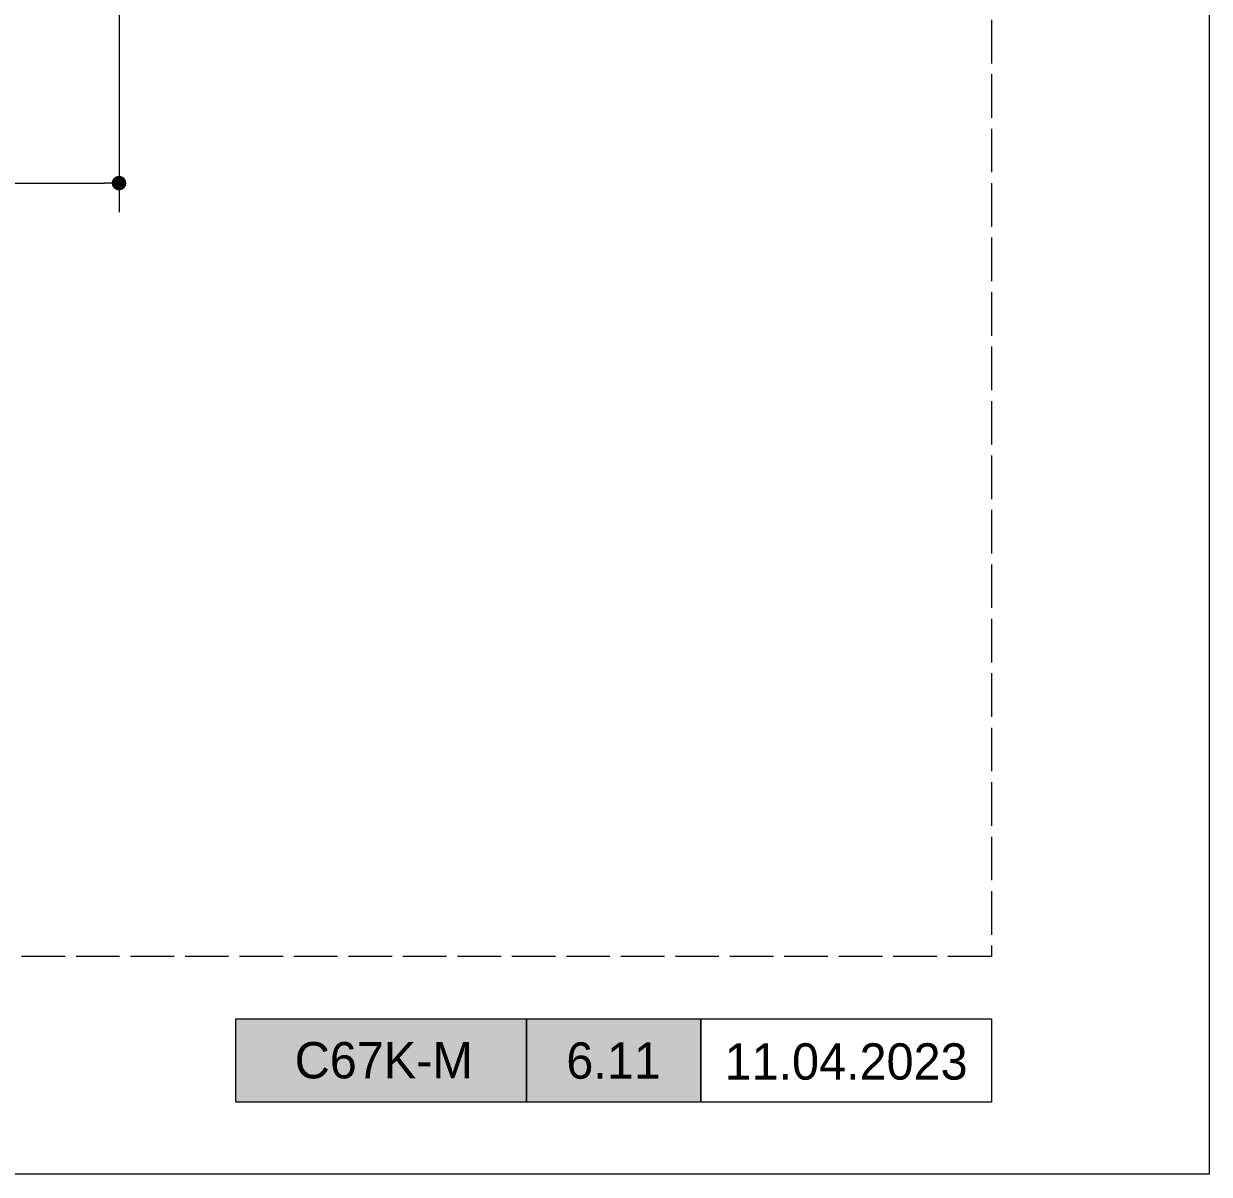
# Model space of a CAD drawing. Header units: millimetres. Extents: x -8 to 2550, y -393 to 1062.
# Drawn here: x 128.4 to 210, y -393 to -313.8 of the extents above; entities that cross this region are included whole.
import ezdxf
from ezdxf.enums import TextEntityAlignment as Align

# ---------------------------------------------------------------- set-up
doc = ezdxf.new("R2010")
doc.units = ezdxf.units.MM
doc.header["$LTSCALE"] = 0.25
doc.header["$MEASUREMENT"] = 0
doc.linetypes.add('ACAD_ISO02W100', pattern=[15, 12, -3])
doc.layers.get('0').update_dxf_attribs({"lineweight": 5})
doc.layers.get('Defpoints').update_dxf_attribs({"lineweight": 5})
for name, color, linetype, lineweight in [('01_Dimension', 251, 'Continuous', 9), ('01_External Border', 150, 'Continuous', 20), ('01_Text', 40, 'Continuous', 25)]:
    doc.layers.add(name, color=color, linetype=linetype, lineweight=lineweight)
doc.layers.add('01_Fill Border Grey', color=7, linetype='Continuous', true_color=0x555655)
doc.layers.add('01_Text [White]', color=7, linetype='Continuous', lineweight=25, true_color=0xffffff)
doc.layers.add('02_Block Frame', color=7, linetype='Continuous', lineweight=5, true_color=0xe2001a, plot=False)
doc.styles.add('ALUK Main&Secondary Titles', font='GOTHIC.TTF')
doc.styles.add('Aluk Text', font='GOTHIC.TTF')
doc.dimstyles.new('ALUK Manual 1-1', dxfattribs={"dimtxt": 2.5, "dimasz": 1, "dimexe": 2, "dimexo": 4, "dimgap": 1.5, "dimtad": 3, "dimdec": 1, "dimdsep": 46, "dimtxsty": 'Aluk Text', "dimblk": 'DOT', "dimcen": 0, "dimclrd": 256, "dimclre": 256, "dimclrt": 2, "dimaunit": 1, "dimadec": 0, "dimazin": 0, "dimtfac": 0.7, "dimtdec": 1, "dimtmove": 0, "dimatfit": 3, "dimldrblk": 'DOT', "dimfxl": 1, "dimtolj": 2, "dimlwd": -1, "dimlwe": -1, "dimarcsym": 0})

# ---------------------------------------------------------------- blocks, each defined once
blk = doc.blocks.new('serie_')
at = {"layer": '01_Text [White]', "color": 7, "true_color": 0xffffff, "insert": (10, -2.872), "char_height": 2.5, "attachment_point": 5, "style": 'ALUK Main&Secondary Titles'}
blk.add_mtext_dynamic_manual_height_columns('{\\fPoppins|b0|i0|c0|p2;C67K-M}', width=20, gutter_width=12.5, heights=[0], dxfattribs=at)
blk = doc.blocks.new('_Dot')
at = {"color": 0, "linetype": 'ByBlock', "lineweight": -2}
blk.add_line((-0.5, 0), (-1, 0), dxfattribs=at)
at = {"color": 0, "linetype": 'ByBlock', "const_width": 0.5}
blk.add_lwpolyline([(-0.25, 0, 1), (0.25, 0, 1)], format="xyb", close=True, dxfattribs=at)
blk = doc.blocks.new('*D80')
at = {"layer": '01_Dimension', "ltscale": 0.25, "transparency": 16777216}
for p, q in [((134.958, -298.524), (134.958, -326.744)), ((57.958, -298.824), (57.958, -326.744)), ((58.958, -324.744), (133.958, -324.744))]:
    blk.add_line(p, q, dxfattribs=at)
at = {"layer": 'Defpoints', "color": 0, "ltscale": 0.25, "transparency": 16777216}
for p in [(134.958, -294.524), (57.958, -294.824), (134.958, -324.744)]:
    blk.add_point(p, dxfattribs=at)
at = {"layer": '01_Dimension', "ltscale": 0.25, "transparency": 16777216, "rotation": 180}
blk.add_blockref('_Dot', (57.958, -324.744), dxfattribs=at)
at = {"layer": '01_Dimension', "ltscale": 0.25, "transparency": 16777216}
blk.add_blockref('_Dot', (134.958, -324.744), dxfattribs=at)
at = {"layer": '01_Dimension', "color": 2, "ltscale": 0.25, "transparency": 16777216, "insert": (96.458, -321.963), "char_height": 2.5, "attachment_point": 5, "style": 'Aluk Text'}
blk.add_mtext('\\A2;77', dxfattribs=at)

msp = doc.modelspace()

# ---------------------------------------------------------------- hatches: boundary and pattern name
at = {"layer": '01_Fill Border Grey', "ltscale": 0.25}
h = msp.add_hatch(color=256, dxfattribs=at)
h.dxf.hatch_style = 1
h.paths.add_polyline_path([(175, -388.035), (143, -388.035), (143, -382.29), (175, -382.29)])

# ---------------------------------------------------------------- linework, layer by layer
at = {"layer": '01_External Border'}
for points in [[(163, -388.035), (143, -388.035), (143, -382.29), (163, -382.29)], [(175, -388.035), (163, -388.035), (163, -382.29), (175, -382.29)], [(195, -388.035), (175, -388.035), (175, -382.29), (195, -382.29)]]:
    msp.add_lwpolyline(points, close=True, dxfattribs=at)
at = {"layer": '02_Block Frame'}
msp.add_lwpolyline([(0, -393), (0, -96), (210, -96), (210, -393)], close=True, dxfattribs=at)
at = {"layer": '02_Block Frame', "linetype": 'ACAD_ISO02W100'}
msp.add_lwpolyline([(18, -378), (18, -111), (195, -111), (195, -378)], close=True, dxfattribs=at)

# ---------------------------------------------------------------- block references
at = {"layer": '01_Text [White]', "color": 7, "true_color": 0xffffff}
msp.add_blockref('serie_', (143.182, -382.29), dxfattribs=at)

# ---------------------------------------------------------------- texts
at = {"layer": '01_Text', "style": 'ALUK Main&Secondary Titles'}
msp.add_attdef('11.04.2023', text='', height=2.5, dxfattribs=at).set_placement((185, -385.229), align=Align.MIDDLE)
at = {"layer": '01_Text [White]', "color": 7, "ltscale": 0.25, "true_color": 0xffffff, "style": 'Aluk Text'}
msp.add_attdef('6.11', text='', height=2.5, dxfattribs=at).set_placement((169, -385.165), align=Align.MIDDLE)

# ---------------------------------------------------------------- dimensions: what is measured, and where the dimension line sits
at = {"layer": '01_Dimension', "ltscale": 0.25}
dim = msp.add_linear_dim(base=(134.958, -324.744), p1=(57.958, -294.824), p2=(134.958, -294.524), dimstyle='ALUK Manual 1-1', override={"dimfxl": 0}, dxfattribs=at)
dim.commit()
dim.dimension.update_dxf_attribs({"geometry": '*D80', "text_midpoint": (96.458, -321.963)})

doc.saveas('drawing.dxf')
